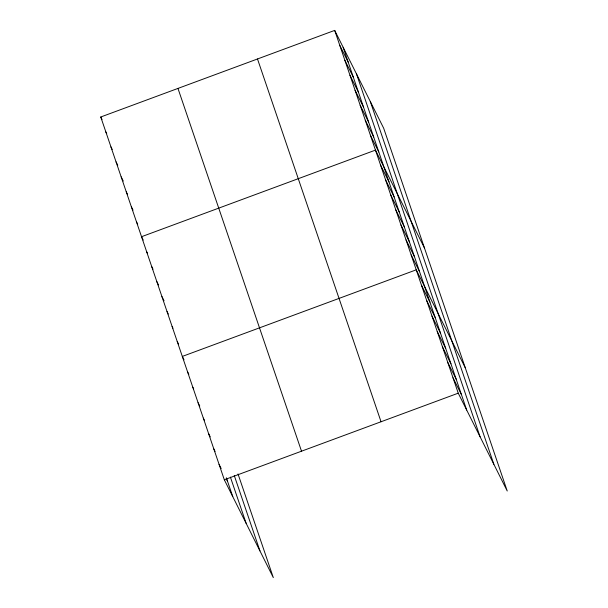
<?xml version="1.0" encoding="UTF-8"?>
<svg xmlns="http://www.w3.org/2000/svg" width="608" height="608" viewBox="0 0 608 608"><rect width="100%" height="100%" fill="white"/><g stroke="black" fill="none" stroke-linecap="round" stroke-linejoin="round"><path stroke-width="0.91" d="M238.017 473.959L273.311 577.6L224.322 479.773L100.768 116.994L334.689 30.4L383.678 128.227L507.232 491.006L458.242 393.178L334.689 30.4M224.322 479.773L458.242 393.178M339.781 45.364L348.224 62.229M344.88 60.329L353.324 77.193M349.98 75.293L358.424 92.158M355.072 90.258L363.516 107.122M360.172 105.222L368.615 122.086M365.271 120.186L373.715 137.051M370.363 135.151L378.807 152.015M424.452 247.95L375.463 150.115L141.542 236.71L143.23 240.076M380.555 165.08L388.998 181.944M385.654 180.044L394.098 196.908M390.754 195.008L399.198 211.873M395.846 209.973L404.29 226.837M400.946 224.937L409.389 241.802M406.038 239.902L414.481 256.766M411.137 254.866L419.581 271.73M465.226 367.665L416.237 269.83L182.316 356.425L184.004 359.799M421.488 285.251L429.932 302.115M426.732 300.671L435.176 317.528M431.984 316.092L440.428 332.948M437.236 331.504L445.679 348.369M442.487 346.925L450.931 363.789M447.739 362.345L456.182 379.202M452.99 377.758L461.434 394.622M100.768 116.994L102.03 119.518M105.86 131.959L106.712 133.638M110.96 146.923L112.229 149.446M116.06 161.888L117.747 165.254M121.152 176.852L123.264 181.062M126.251 191.816L127.52 194.34M131.351 206.781L133.038 210.148M136.443 221.745L137.712 224.268M146.634 251.674L147.478 253.361M151.734 266.638L153.003 269.169M156.834 281.603L158.521 284.977M161.926 296.567L164.038 300.778M167.025 311.532L168.287 314.062M172.117 326.496L172.961 328.183M177.217 341.46L178.486 343.991M187.568 371.845L188.83 374.368M192.812 387.258L193.663 388.945M198.064 402.678L199.758 406.053M203.315 418.099L204.584 420.63M208.567 433.512L210.254 436.886M213.818 448.932L215.088 451.463M219.07 464.352L221.183 468.563M226.244 478.686L227.514 481.209M370.295 101.513L493.856 464.292M356.508 73.978L480.069 436.757M343.132 47.264L466.686 410.043M257.496 58.976L381.049 421.754M177.962 88.418L301.515 451.197M234.262 475.502L259.935 550.878M230.394 477.098L246.149 523.351M226.351 477.789L232.765 496.63"/></g></svg>
